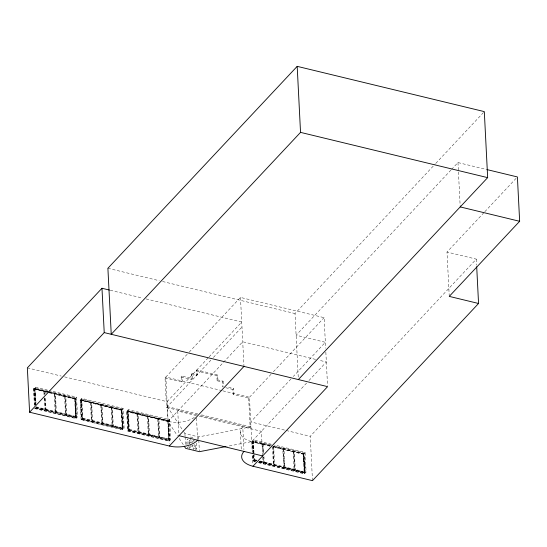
<?xml version="1.0" encoding="UTF-8"?>
<svg xmlns="http://www.w3.org/2000/svg" width="547" height="547" viewBox="0 0 547 547"><rect width="100%" height="100%" fill="white"/><g stroke="black" fill="none" stroke-linecap="round" stroke-linejoin="round"><path stroke-width="0.41" stroke-dasharray="2.73 2.05" d="M126.692 411.371L168.093 421.388L169.707 419.665L128.306 409.655L126.692 411.371L127.69 431.084L169.091 441.094L170.705 439.378L169.707 419.665M34.372 405.265L33.545 388.842L35.158 387.119L50.057 390.722M35.097 404.527L34.317 389.204L34.994 388.493L44.567 390.804L44.738 394.209M44.068 394.927L43.89 391.522L44.567 390.804M44.539 394.202L44.41 391.645L45.08 390.934L49.175 391.925M35.671 407.501L76.033 417.265M44.71 397.607L45.36 410.373L55.192 412.753L54.242 394.025L54.912 393.307L49.996 392.124M54.762 394.155L55.432 393.437L65.264 395.816L66.214 414.537L65.537 415.255L55.705 412.876L54.762 394.155L64.594 396.527L65.264 395.816M35.268 407.932L44.84 410.243L45.51 409.532L44.909 397.614M45.36 410.373L46.03 409.655L45.38 396.89M65.107 396.657L65.784 395.939L75.356 398.257L76.3 416.978L75.63 417.696L66.057 415.378L65.107 396.657L74.679 398.968L75.356 398.257M55.192 412.753L55.862 412.035L54.912 393.307M55.705 412.876L56.382 412.158L55.432 393.437M34.543 408.547L75.937 418.564L74.939 398.852L76.553 397.136L50.885 390.92M80.115 400.103L81.729 398.387L123.13 408.397L124.128 428.11L122.514 429.833L81.113 419.816L80.115 400.103L121.516 410.12L123.13 408.397M66.057 415.378L66.727 414.66L65.784 395.939M80.901 400.472L81.571 399.754L91.144 402.072L92.094 420.793L91.417 421.511L81.845 419.193L80.901 400.472L90.474 402.79L91.144 402.072M75.937 418.564L77.551 416.841L76.553 397.136M90.987 402.913L91.664 402.195L101.496 404.575L102.439 423.296L101.769 424.014L91.937 421.634L90.987 402.913L100.819 405.293L101.496 404.575M81.113 419.816L82.727 418.093L81.729 398.387M81.845 419.193L82.522 418.482L81.571 399.754M101.339 405.416L102.009 404.705L111.841 407.077L112.791 425.805L112.121 426.516L102.289 424.144L101.339 405.416L111.171 407.795L111.841 407.077M91.937 421.634L92.607 420.923L91.664 402.195M111.691 407.925L112.361 407.207L121.933 409.518L122.884 428.246L122.207 428.957L112.634 426.646L111.691 407.925L121.263 410.236L121.933 409.518M102.289 424.144L102.959 423.426L102.009 404.705M112.634 426.646L113.311 425.928L112.361 407.207M127.451 411.761L128.121 411.043L137.694 413.361L138.644 432.082L137.974 432.8L128.401 430.482L127.451 411.761L137.023 414.079L137.694 413.361M197.173 414.879L166.534 407.467L165.037 377.902L188.585 352.788M189.166 352.165L240.475 297.431L324.104 317.663L325.65 348.268M137.543 414.202L138.213 413.484L148.046 415.864L148.996 434.585L148.319 435.303L138.494 432.923L137.543 414.202L147.375 416.582L148.046 415.864M127.69 431.084L129.304 429.361L128.306 409.655M128.401 430.482L129.071 429.764L128.121 411.043M165.037 377.902L181.392 381.861L181.139 376.931L181.946 376.069L192.298 378.579L192.045 373.649L197.221 374.9L196.975 369.97L217.672 374.982L217.925 379.905L217.118 380.767L222.294 382.018L223.101 381.163L217.925 379.905M147.888 416.705L148.565 415.987L158.398 418.366L159.341 437.087L158.671 437.805L148.839 435.426L147.888 416.705L157.721 419.084L158.398 418.366M181.392 381.861L182.199 380.999L181.946 376.069M181.139 376.931L191.491 379.433L191.238 374.51L192.045 373.649M169.098 439.891L167.095 401.683L208.489 357.519M209.077 356.897L241.726 322.067L145.81 298.86M191.238 374.51L196.414 375.762L196.168 370.832L196.975 369.97M138.494 432.923L139.164 432.205L138.213 413.484M191.491 379.433L192.298 378.579M166.534 407.467L211.074 359.96M213.405 357.471L241.979 326.997M196.414 375.762L197.221 374.9M158.24 419.207L158.91 418.489L168.483 420.807L169.433 439.528L168.763 440.246L159.191 437.935L158.24 419.207L167.813 421.525L168.483 420.807M148.839 435.426L149.509 434.715L148.565 415.987M217.118 380.767L216.865 375.844L217.672 374.982M159.191 437.935L159.861 437.217L158.91 418.489M168.305 421.156L126.911 411.146L127.909 430.851L169.303 440.868L169.973 440.15L168.975 420.438L127.581 410.428L128.579 430.133L169.973 440.15M298.231 377.027L295.018 313.547L435.234 163.97M435.822 163.348L484.314 111.615M271.045 374.257L248.666 398.134L233.138 394.38L232.892 389.45L233.699 388.589L227.326 387.05M189.447 440.889L190.52 439.747M233.138 394.38L233.945 393.519L233.699 388.589M189.918 443.508L189.139 443.316L190.212 442.167L190.144 440.793A2.154 1.593 43.2 0 1 190.636 439.644M187.095 447.986L188.168 446.837L190.479 447.398L190.404 445.88M189.406 448.54L190.479 447.398M450.954 170.049L296.118 335.222L325.349 342.299L293.281 376.507M451.542 169.426L457.969 162.568L486.037 169.365M190.418 445.798L192.373 446.27L193.447 445.128M194.082 444.191L194.294 448.321L193.221 449.463L193.009 445.34M196.311 443.097L196.605 448.875L195.532 450.024L195.197 443.419M273.377 371.775L324.104 317.663M290.949 378.996L250.717 421.908L285.431 430.304M200.482 415.679L250.164 427.699L250.97 426.838L200.462 414.619M306.628 383.037L251.716 441.614L226.8 446.414M308.952 380.562L326.347 362.005L318.894 360.199M255.873 461.251L253.48 460.67L252.529 441.949L253.206 441.231L262.779 443.549L263.251 452.909M262.779 443.549L262.102 444.267L252.529 441.949M263.093 453.75L262.622 444.39L263.292 443.672L270.669 445.456M449.251 296.392L447.002 252.051L484.239 212.325M484.82 211.71L516.238 178.192M254.04 453.86L254.328 459.603L252.714 461.326L255.182 461.921M253.48 460.67L254.15 459.952L253.938 455.699M259.066 462.024L263.052 462.988L263.722 462.27L263.469 457.162M273.172 446.906L274.074 464.772L273.404 465.49L263.572 463.111L264.242 462.393L263.941 456.437M283.749 467.993L282.806 449.272L283.476 448.554L273.644 446.174L274.594 464.902L273.917 465.613L283.749 467.993L284.426 467.275L283.476 448.554M283.319 449.395L283.996 448.684L293.828 451.056L294.771 469.784L294.101 470.495L284.269 468.123L283.319 449.395L293.151 451.774L293.828 451.056M293.671 451.904L294.341 451.186L303.913 453.497L304.864 472.225L304.194 472.936L294.621 470.625L293.671 451.904L303.243 454.215L303.913 453.497M312.481 480.649L310.231 436.308L476.314 259.134L447.002 252.051M284.269 468.123L284.939 467.405L283.996 448.684M258.464 462.714L304.467 473.846L303.469 454.133L305.082 452.417L274.69 445.06M294.621 470.625L295.291 469.907L294.341 451.186M304.467 473.846L306.081 472.123L305.082 452.417M184.004 432.171L184.927 433.593L198.643 436.909L250.964 426.838M107.896 268.276L159.232 280.7M162.541 281.5L295.018 313.547M110.248 290.259L142.5 298.06M315.585 359.4L242.724 341.772L168.045 421.436L177.324 435.61M196.168 370.832L216.865 375.844M225.726 387.72L232.892 389.45M222.15 390.661L165.844 377.04L169.214 443.562M222.978 390.866L249.473 397.272L252.188 450.858M27.35 367.871L61.25 376.076M64.56 376.876L167.095 401.683M286.259 430.51L310.231 436.308M167.341 406.606L199.634 414.421M196.4 415.57L177.768 411.064L179.019 435.699M199.299 416.274L261.391 431.296L262.642 455.931M271.401 444.267L253.329 439.897L253.993 453.032M271.175 445.094L252.659 440.615L253.658 460.321L255.989 460.889M274.444 445.887L304.405 453.135L305.404 472.84L264.269 462.892M48.047 391.16L34.447 387.871L35.295 404.534M48.868 391.358L75.848 397.888L76.847 417.593L35.446 407.583M121.755 409.867L80.354 399.857L81.353 419.563L122.754 429.58L121.666 409.806M48.656 392.233L34.652 388.849L35.473 405.019M49.483 392.438L75.021 398.613M81.236 400.117L121.598 409.881L122.549 428.602M33.545 388.842L46.789 392.042M47.616 392.247L74.939 398.852M269.787 445.99L251.716 441.614A21.012 11.227 -2.9 0 1 242.765 426.79L243.928 449.723M273.076 446.783L303.469 454.133M262.622 444.39L269.992 446.174M282.806 449.272L272.974 446.892L273.917 465.613M34.317 389.204L43.89 391.522M44.41 391.645L48.505 392.637M49.326 392.835L54.242 394.025M190.212 442.167L192.161 442.639M36.157 406.824L77.551 416.841M82.727 418.093L124.128 428.11M129.304 429.361L170.705 439.378M254.328 459.603L256.796 460.198M260.078 460.998L306.081 472.123M254.15 459.952L258.936 461.114M259.736 461.306L263.722 462.27M264.242 462.393L274.074 464.772M274.594 464.902L284.426 467.275M284.939 467.405L294.771 469.784M295.291 469.907L304.864 472.225M35.938 407.214L45.51 409.532M46.03 409.655L55.862 412.035M56.382 412.158L66.214 414.537M66.727 414.66L76.3 416.978M82.522 418.482L92.094 420.793M92.607 420.923L102.439 423.296M102.959 423.426L112.791 425.805M113.311 425.928L122.884 428.246M129.071 429.764L138.644 432.082M139.164 432.205L148.996 434.585M149.509 434.715L159.341 437.087M159.861 437.217L169.433 439.528M256.338 460.834L253.883 460.239L252.933 441.518M259.606 461.627L304.597 472.512L303.647 453.784M122.61 428.533L82.18 418.838L81.298 400.042M128.805 430.051L169.167 439.815M256.269 460.909L253.815 460.314L252.864 441.593M259.538 461.695L304.529 472.581L303.578 453.86M259.093 461.634L263.75 462.762M34.776 408.294L76.17 418.311L75.171 398.606L33.777 388.589L34.618 405.252M255.312 461.6L252.987 461.039L252.577 452.889M258.423 462.352L304.734 473.558L303.735 453.846L251.989 441.333L252.529 452.034M194.294 448.321L196.605 448.875M167.3 406.653L183.539 431.467M179.184 438.448L183.361 444.827M476.314 259.134L476.615 265.11M457.969 162.568L458.4 171.102M458.441 171.949L460.212 206.916M325.848 352.152L327.55 385.792M303.243 454.215L304.194 472.936M293.151 451.774L294.101 470.495M272.454 446.769L273.404 465.49M263.292 443.672L263.77 453.032M263.271 457.155L263.572 463.111M262.751 457.032L263.052 462.988M253.206 441.231L253.76 452.294M252.42 455.473L252.885 464.711M248.666 398.134L250.164 427.699M240.475 297.431L243.976 366.408M240.4 432.034L241.302 449.873M223.101 381.163L223.347 386.086L222.54 386.948L222.294 382.018M198.643 436.909L198.773 439.371M198.814 440.191L199.354 450.872M196.53 418.12L197.604 439.357M192.318 445.169L192.373 446.27M189.139 443.316L189.071 441.942A2.154 1.593 43.2 0 1 190.609 440.54A2.154 1.593 43.2 0 1 192.776 442.318M189.31 446.653L189.365 447.788M188.038 444.362L187.833 440.232A4.759 3.514 43.2 0 1 187.956 439.118M186.924 444.684L186.759 441.381A4.759 3.514 43.2 0 1 187.587 439.063M184.927 433.593L185.057 436.055M185.098 436.875L185.515 445.087M169.303 440.868L168.216 421.094L127.854 411.33L128.736 430.127M167.813 421.525L168.763 440.246M157.721 419.084L158.671 437.805M147.375 416.582L148.319 435.303M137.023 414.079L137.974 432.8M121.516 410.12L122.514 429.833M121.263 410.236L122.207 428.957M111.171 407.795L112.121 426.516M100.819 405.293L101.769 424.014M90.474 402.79L91.417 421.511M75.083 398.544L75.965 417.334M74.679 398.968L75.63 417.696M64.594 396.527L65.537 415.255M45.08 390.934L45.21 393.484M44.239 398.332L44.84 410.243M35.158 387.119L35.986 403.542M34.994 388.493L35.767 403.809M34.721 388.773L35.541 404.944M193.337 440.294A2.154 1.593 43.2 0 1 193.959 441.716M190.247 437.156A4.759 3.514 43.2 0 1 193.864 438.195M193.816 440.28A4.759 3.514 43.2 0 1 194.363 441.012M194.329 417.375A21.012 11.227 -2.9 0 1 168.093 421.388M122.425 409.156L81.024 399.139L82.023 418.845L123.424 428.862L122.425 409.156"/><path stroke-width="0.82" d="M297.192 66.351L107.896 268.276L111.239 334.299L300.535 132.374L297.192 66.351L484.314 111.615L487.657 177.638L298.361 379.57M109.421 290.06L101.981 288.262L27.35 367.871L29.6 412.219L169.344 446.024A21.012 11.227 -2.9 0 0 197.645 440.205M29.6 412.219L104.224 332.603L101.981 288.262M169.344 446.024L243.976 366.408M244.01 451.425A21.012 11.227 -2.9 0 0 252.967 466.249L327.598 386.64L104.224 332.603M486.857 169.563L517.4 176.948L519.65 221.296L449.251 296.392L478.557 303.482L476.704 266.813M478.557 303.482L312.481 480.649L252.967 466.249M225.973 446.571L199.395 451.692L185.679 448.369L184.284 446.243M300.535 132.374L487.657 177.638M460.212 206.916L519.65 221.296M179.019 435.699L262.642 455.931"/></g></svg>
